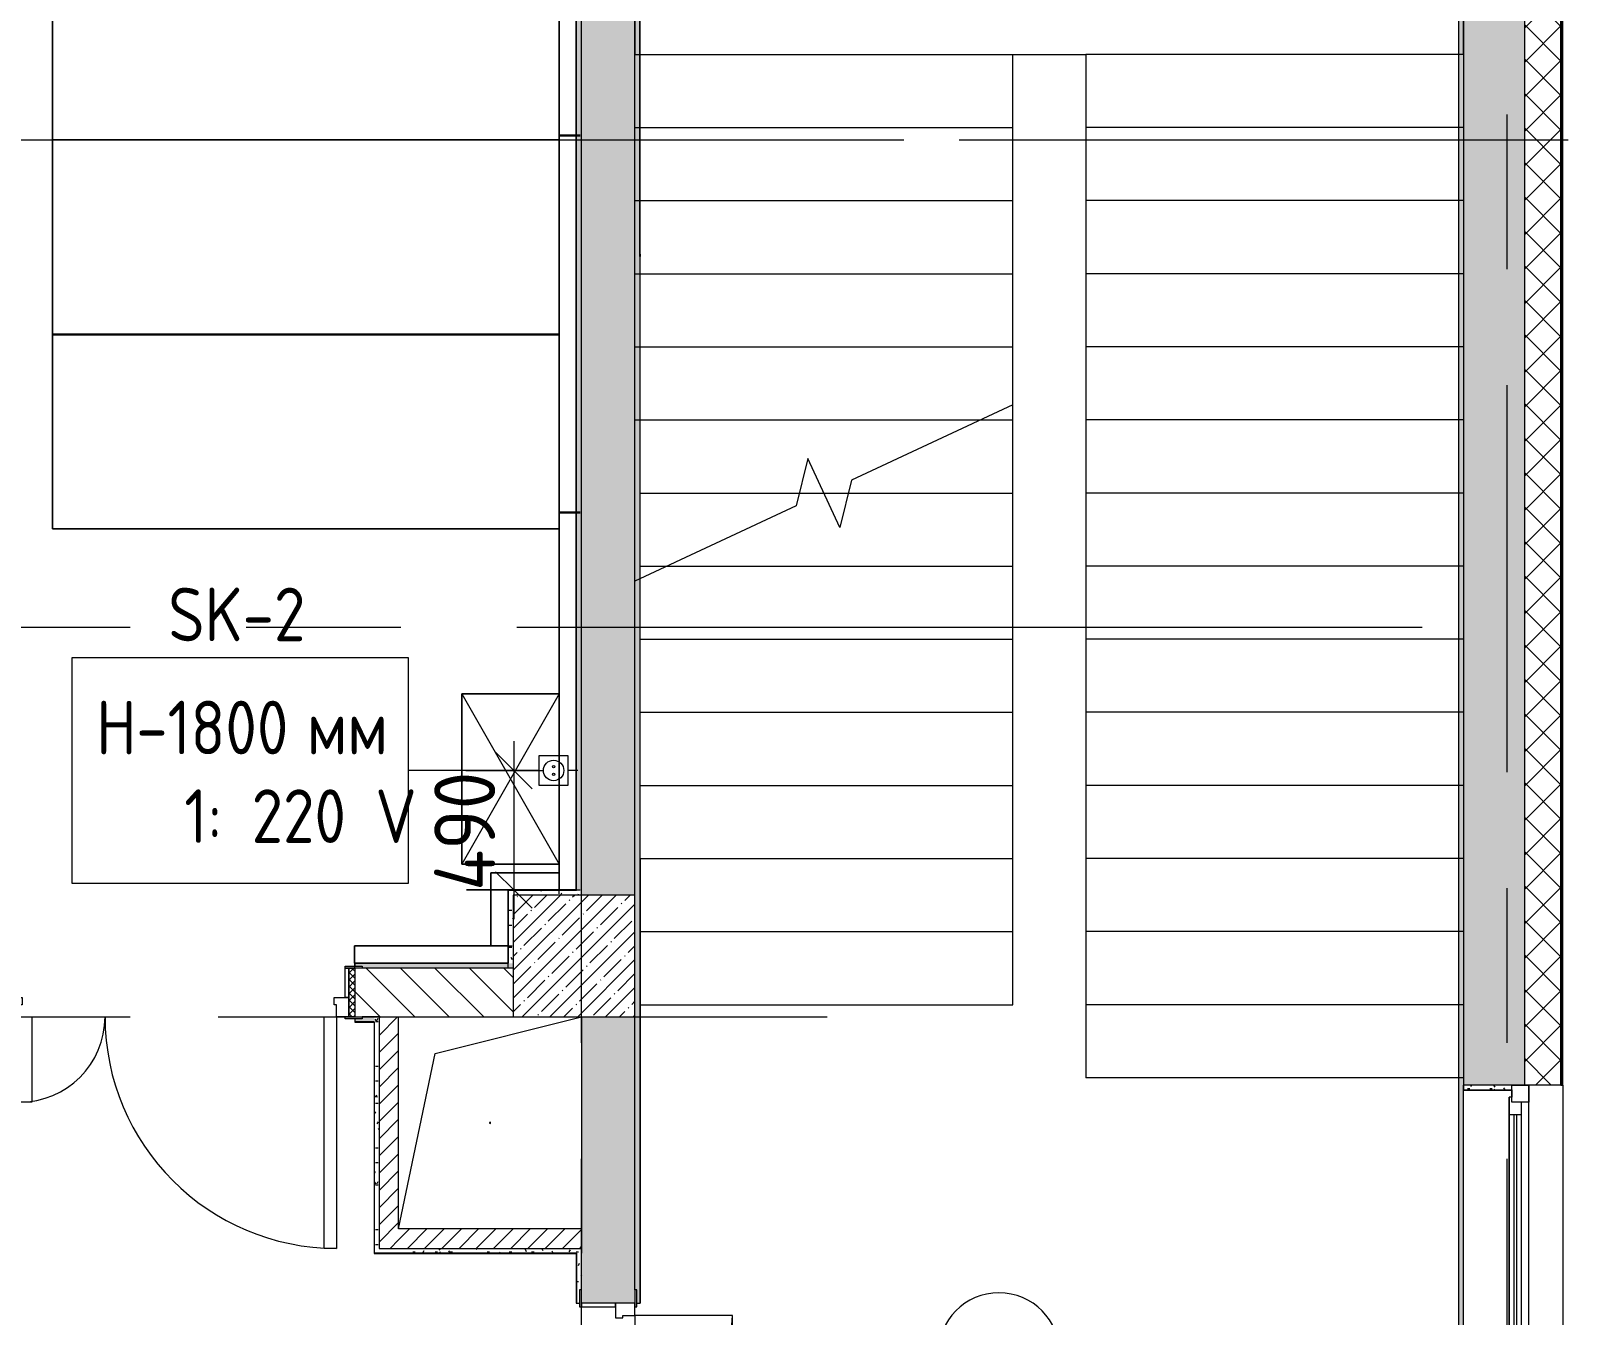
# Model space of a CAD drawing. Header units: millimetres. Extents: x 81609 to 272668, y -8553 to 29000.
# Drawn here: x 118950 to 125260, y 12175 to 17447 of the extents above; entities that cross this region are included whole.
import ezdxf

# ---------------------------------------------------------------- set-up
doc = ezdxf.new("R2010")
doc.units = ezdxf.units.MM
doc.linetypes.add('Осевая', pattern=[3175, 635, -476.25, 1587.5, -476.25])
for name, color, linetype, lineweight in [('A-ANNO-DIMS', 7, 'Continuous', 9), ('A-ANNO-DIMS-100', 7, 'Continuous', 9), ('A-AREA-IDEN', 7, 'Continuous', 9), ('A-DETL-GENF', 7, 'Continuous', 9), ('A-DOOR', 7, 'Continuous', 9), ('A-DOOR-1', 7, 'Continuous', 13), ('A-DOOR-FRAM', 7, 'Continuous', 13), ('A-DOOR-FRAM-1', 7, 'Continuous', 9), ('A-GENM', 7, 'Continuous', 9), ('A-GLAZ', 7, 'Continuous', 9), ('A-GLAZ-1', 7, 'Continuous', 13), ('A-WALL', 7, 'Continuous', 9), ('E-ELEC-FIXT-IDEN', 7, 'Continuous', 9), ('I-WALL', 7, 'Continuous', 9), ('S-COLS', 7, 'Continuous', 9), ('S-STRS-1', 7, 'Continuous', 9), ('S-STRS-MBND', 7, 'Continuous', 9), ('Оси', 7, 'Continuous', 9), ('Оси-2', 7, 'Осевая', 9), ('Электрические приборы', 7, 'Continuous', 9)]:
    doc.layers.add(name, color=color, linetype=linetype, lineweight=lineweight)
for name, color, linetype, lineweight, true_color in [('A-WALL-1', 7, 'Continuous', 9, 0x3c3c3c), ('A-WALL-FNSH-1', 7, 'Continuous', 9, 0x3c3c3c), ('I-FURN-1', 7, 'Continuous', 9, 0xf0f0f0), ('Оси розеток', 7, 'Continuous', 9, 0xff1e23)]:
    doc.layers.add(name, color=color, linetype=linetype, lineweight=lineweight, true_color=true_color)
doc.styles.add('GOST Common', font='GOST_Common.ttf', dxfattribs={"width": 0.9, "height": 220})
doc.styles.add('ISOCPEUR', font='isocpeur.ttf', dxfattribs={"width": 0.9, "height": 250})
doc.dimstyles.new('ISO-2_5_0_9К_БОЛЬШОЙ', dxfattribs={"dimscale": 304.8, "dimtxt": 248.995294, "dimasz": 0.492126, "dimexe": 0.393701, "dimexo": 0.984252, "dimgap": 0, "dimtad": 1, "dimdec": 0, "dimrnd": 10, "dimzin": 0, "dimdsep": 46, "dimtxsty": 'ISOCPEUR', "dimblk1": 'OBLIQUE', "dimblk2": 'OBLIQUE', "dimsah": 1, "dimcen": 0.09, "dimdle": 0.393701, "dimazin": 0, "dimtfac": 1, "dimtdec": 4, "dimtix": 1, "dimtmove": 0, "dimatfit": 3, "dimfxl": 1, "dimtvp": 1, "dimtolj": 1, "dimtzin": 0, "dimarcsym": 2})
pattern_1 = [(45, (0, 0), (-57.024626, 57.024626), []), (45, (57.025, 0), (-57.024626, 57.024626), [100.806, -20.161, 3.353, -16.808])]
pattern_2 = [(45, (0, 0), (-35.35534, 35.35534), [])]
pattern_3 = [(0, (0, 0), (121.92, 30.48), [10.058, -81.382, 10.058, -81.382, -487.68]), (0, (0, 0), (121.92, 30.48), [-182.88, 10.058, -172.822, 10.058, -81.382, -213.36]), (0, (0, 0), (121.92, 30.48), [-457.2, 10.058, -50.902, 10.058, -142.342]), (120, (45.72, 15.24), (-87.356454, 90.345817), [10.058, -81.382, 10.058, -81.382, -487.68]), (120, (45.72, 15.24), (-87.356454, 90.345817), [-182.88, 10.058, -172.822, 10.058, -81.382, -213.36]), (120, (45.72, 15.24), (-87.356454, 90.345817), [-457.2, 10.058, -50.902, 10.058, -142.342]), (240, (60.96, 76.2), (-34.563546, -120.825817), [10.058, -81.382, 10.058, -81.382, -487.68]), (240, (60.96, 76.2), (-34.563546, -120.825817), [-182.88, 10.058, -172.822, 10.058, -81.382, -213.36]), (240, (60.96, 76.2), (-34.563546, -120.825817), [-457.2, 10.058, -50.902, 10.058, -142.342])]

# ---------------------------------------------------------------- blocks, each defined once
blk = doc.blocks.new('110_Дверь_СКБ_2Ст - Д-1_л_Лестничная клетка EIS60 2-32142534-План размещения напольных электротехнических лючков и розеток 2 этажа в осях 23-33')
at = {"layer": 'A-DOOR'}
for centre, radius, start, end in [((662.5, 110), 900, 90, 180), ((-637.5, 110), 400, 360, 90)]:
    blk.add_arc(centre, radius, start, end, dxfattribs=at)
at = {"layer": 'A-DOOR-1'}
for p, q in [((662.5, 1010), (612.5, 1010)), ((612.5, 1010), (612.5, 110)), ((662.5, 110), (662.5, 1010)), ((-637.5, 510), (-637.5, 110)), ((-587.5, 510), (-637.5, 510)), ((-587.5, 110), (-587.5, 510)), ((-637.5, 110), (-587.5, 110)), ((612.5, 110), (662.5, 110))]:
    blk.add_line(p, q, dxfattribs=at)
at = {"layer": 'A-DOOR-FRAM'}
for p, q in [((-672.5, 118), (-742.5, 118)), ((-742.5, 118), (-742.5, 110)), ((-742.5, 110), (-672.5, 110)), ((-637.5, 110), (-687.5, 110)), ((-687.5, 110), (-687.5, 30)), ((-672.5, 110), (-672.5, 118)), ((-637.5, 60), (-637.5, 110)), ((662.5, 110), (662.5, 60)), ((712.5, 110), (662.5, 110)), ((767.5, 118), (697.5, 118)), ((697.5, 118), (697.5, 110)), ((697.5, 110), (767.5, 110)), ((712.5, 30), (712.5, 110)), ((767.5, 110), (767.5, 118)), ((-687.5, 30), (-627.5, 30)), ((-672.5, 30), (-687.5, 30)), ((-687.5, 30), (-687.5, -110)), ((-672.5, -110), (-672.5, 30)), ((-627.5, 60), (-637.5, 60)), ((-627.5, 30), (-627.5, 60)), ((662.5, 60), (652.5, 60)), ((652.5, 60), (652.5, 30)), ((652.5, 30), (712.5, 30)), ((712.5, 30), (697.5, 30)), ((697.5, 30), (697.5, -110)), ((712.5, -110), (712.5, 30)), ((-672.5, -110), (-742.5, -110)), ((-742.5, -110), (-742.5, -118)), ((-742.5, -118), (-672.5, -118)), ((-687.5, -110), (-672.5, -110)), ((-672.5, -118), (-672.5, -110)), ((697.5, -110), (712.5, -110)), ((767.5, -110), (697.5, -110)), ((697.5, -110), (697.5, -118)), ((697.5, -118), (767.5, -118)), ((767.5, -118), (767.5, -110))]:
    blk.add_line(p, q, dxfattribs=at)
blk = doc.blocks.new('120_Окно_СКБ_1Ст - 120_Окно_СКБ_1Ст 1200х2500_h_ с форточкой2-24160662-План размещения напольных электротехнических лючков и розеток 2 этажа в осях 23-33')
at = {"layer": 'A-GLAZ'}
for p, q in [((600, -57), (-600, -57)), ((-480, -107), (480, -107)), ((480, -117), (-480, -117)), ((-580, -127), (-550, -127)), ((550, -127), (580, -127))]:
    blk.add_line(p, q, dxfattribs=at)
at = {"layer": 'A-GLAZ-1'}
for p, q in [((-600, -127), (-600, -57)), ((-600, -57), (-530, -57)), ((-530, -57), (-530, -127)), ((530, -127), (530, -57)), ((530, -57), (600, -57)), ((600, -57), (600, -127)), ((530, -87), (-530, -87)), ((-530, -87), (-530, -127)), ((-480, -137), (-480, -87)), ((480, -137), (480, -87)), ((530, -127), (530, -87)), ((-530, -127), (-600, -127)), ((-530, -127), (-550, -127)), ((-550, -127), (-550, -137)), ((-550, -137), (550, -137)), ((550, -137), (-550, -137)), ((600, -127), (530, -127)), ((550, -127), (530, -127)), ((550, -137), (550, -127))]:
    blk.add_line(p, q, dxfattribs=at)
blk = doc.blocks.new('GM_Отверстие прямоугольное _в плите_ - Отверстие-23877052-План размещения напольных электротехнических лючков и розеток 2 этажа в осях 23-33')
at = {"layer": 'A-GENM'}
for p, q in [((-225, 285), (375, 435)), ((-375, -435), (-225, 285))]:
    blk.add_line(p, q, dxfattribs=at)
for start, end in [(360, 180), (180, 360)]:
    blk.add_arc((0, 0), 2.5, start, end, dxfattribs=at)
blk = doc.blocks.new('BSC_Колонна _Прямоугольная - 500х500-22291386-План размещения напольных электротехнических лючков и розеток 2 этажа в осях 23-33')
at = {"layer": 'S-COLS'}
h = blk.add_hatch(dxfattribs=at)
h.set_pattern_fill('FP_33', color=256, style=0, pattern_type=2)
h.set_pattern_definition([(45, (-121180, -13650), (-57.024626, 57.024626), []), (45, (-121122.975, -13650), (-57.024626, 57.024626), [100.806, -20.161, 3.353, -16.808])])
h.paths.add_polyline_path([(-250, -250), (250, -250), (250, 250), (-250, 250), (-250, -212.9)])
for p, q in [((250, 250), (-250, 250)), ((-250, 250), (-250, -250)), ((250, -250), (250, 250)), ((-250, -250), (250, -250))]:
    blk.add_line(p, q, dxfattribs=at)
blk = doc.blocks.new('Шкаф параметрический - 1_126-26329240-План размещения напольных электротехнических лючков и розеток 2 этажа в осях 23-33')
at = {"layer": 'I-FURN-1'}
for p, q in [((700, 0), (0, 0)), ((0, 0), (700, 0)), ((0, 0), (700, -400)), ((0, -400), (700, 0)), ((0, 0), (0, -400)), ((0, -400), (0, 0)), ((700, -400), (700, 0)), ((700, 0), (700, -400)), ((0, -400), (700, -400)), ((700, -400), (0, -400))]:
    blk.add_line(p, q, dxfattribs=at)
blk = doc.blocks.new('Блок Розеток и Выключателей - Блок Розеток и Выключателей_SK2-27372079-План размещения напольных электротехнических лючков и розеток 2 этажа в осях 23-33')
at = {"layer": 'A-DETL-GENF'}
for p, q in [((60, 160), (-60, 160)), ((-60, 160), (-60, 40)), ((60, 40), (60, 160)), ((-60, 40), (60, 40))]:
    blk.add_line(p, q, dxfattribs=at)
for centre, radius in [((0, 100), 42), ((-15.6, 100), 4.8), ((15.6, 100), 4.8)]:
    blk.add_circle(centre, radius, dxfattribs=at)
at = {"layer": 'Оси розеток'}
blk.add_line((0, 0), (0, 40), dxfattribs=at)
blk = doc.blocks.new('Мат в спортивном зале - Т9-31176880-План размещения напольных электротехнических лючков и розеток 2 этажа в осях 23-33')
at = {"layer": 'I-FURN-1'}
for p, q in [((251.3, 925.9), (251.3, 906.7)), ((881.3, 909.3), (251.3, 909.3)), ((251.3, 909.3), (251.3, 839.3)), ((251.3, 839.3), (251.3, 909.3)), ((251.3, 909.3), (881.3, 909.3)), ((881.3, 906.7), (881.3, 925.9)), ((881.3, 839.3), (881.3, 909.3)), ((881.3, 909.3), (881.3, 839.3)), ((251.3, 839.3), (881.3, 839.3)), ((321.3, 839.3), (251.3, 839.3)), ((881.3, 839.3), (321.3, 839.3))]:
    blk.add_line(p, q, dxfattribs=at)
blk = doc.blocks.new('Мат в спортивном зале - Т13-31176944-План размещения напольных электротехнических лючков и розеток 2 этажа в осях 23-33')
at = {"layer": 'I-FURN-1'}
for p, q in [((651.3, 925.9), (651.3, 906.7)), ((881.3, 909.3), (651.3, 909.3)), ((651.3, 909.3), (651.3, 839.3)), ((651.3, 839.3), (651.3, 909.3)), ((651.3, 909.3), (881.3, 909.3)), ((881.3, 906.7), (881.3, 925.9)), ((881.3, 839.3), (881.3, 909.3)), ((881.3, 909.3), (881.3, 839.3)), ((651.3, 839.3), (881.3, 839.3)), ((881.3, 839.3), (651.3, 839.3))]:
    blk.add_line(p, q, dxfattribs=at)
blk = doc.blocks.new('Мат в спортивном зале - Т12-31176922-План размещения напольных электротехнических лючков и розеток 2 этажа в осях 23-33')
at = {"layer": 'I-FURN-1'}
for p, q in [((601.3, 925.9), (601.3, 906.7)), ((881.3, 909.3), (601.3, 909.3)), ((601.3, 909.3), (601.3, 839.3)), ((601.3, 839.3), (601.3, 909.3)), ((601.3, 909.3), (811.3, 909.3)), ((811.3, 909.3), (881.3, 909.3)), ((881.3, 906.7), (881.3, 925.9)), ((881.3, 839.3), (881.3, 909.3)), ((881.3, 909.3), (881.3, 839.3)), ((601.3, 839.3), (881.3, 839.3)), ((881.3, 839.3), (601.3, 839.3))]:
    blk.add_line(p, q, dxfattribs=at)
blk = doc.blocks.new('Мат в спортивном зале - Т20-31224349-План размещения напольных электротехнических лючков и розеток 2 этажа в осях 23-33')
at = {"layer": 'I-FURN-1'}
for p, q in [((-668.7, 925.9), (-668.7, 906.7)), ((881.3, 909.3), (-668.7, 909.3)), ((-668.7, 909.3), (-668.7, 839.3)), ((-668.7, 839.3), (-668.7, 909.3)), ((-668.7, 909.3), (-666.1, 909.3)), ((-666.1, 909.3), (881.3, 909.3)), ((881.3, 906.7), (881.3, 925.9)), ((881.3, 839.3), (881.3, 909.3)), ((881.3, 909.3), (881.3, 839.3)), ((-668.7, 839.3), (881.3, 839.3)), ((-666.1, 839.3), (-668.7, 839.3)), ((-600.3, 839.3), (-666.1, 839.3)), ((76, 839.3), (-600.3, 839.3)), ((776, 839.3), (76, 839.3)), ((811.3, 839.3), (776, 839.3)), ((881.3, 839.3), (811.3, 839.3))]:
    blk.add_line(p, q, dxfattribs=at)
blk = doc.blocks.new('Мат в спортивном зале - Т20-V187-План размещения напольных электротехнических лючков и розеток 2 этажа в осях 23-33')
at = {"layer": 'I-FURN-1'}
for p, q in [((-668.7, 925.9), (-668.7, 906.7)), ((881.3, 909.3), (-668.7, 909.3)), ((-668.7, 909.3), (-668.7, 839.3)), ((-668.7, 839.3), (-668.7, 909.3)), ((-668.7, 909.3), (-666.1, 909.3)), ((-666.1, 909.3), (878.7, 909.3)), ((878.7, 909.3), (881.3, 909.3)), ((881.3, 906.7), (881.3, 925.9)), ((881.3, 839.3), (881.3, 909.3)), ((881.3, 909.3), (881.3, 839.3)), ((-668.7, 839.3), (881.3, 839.3)), ((-666.1, 839.3), (-668.7, 839.3)), ((147.1, 839.3), (-666.1, 839.3)), ((149.7, 839.3), (147.1, 839.3)), ((878.7, 839.3), (149.7, 839.3)), ((881.3, 839.3), (878.7, 839.3))]:
    blk.add_line(p, q, dxfattribs=at)
blk = doc.blocks.new('Мат в спортивном зале - Т20-V188-План размещения напольных электротехнических лючков и розеток 2 этажа в осях 23-33')
at = {"layer": 'I-FURN-1'}
for p, q in [((-668.7, 925.9), (-668.7, 906.7)), ((881.3, 909.3), (-668.7, 909.3)), ((-668.7, 909.3), (-668.7, 839.3)), ((-668.7, 839.3), (-668.7, 909.3)), ((-668.7, 909.3), (878.7, 909.3)), ((878.7, 909.3), (881.3, 909.3)), ((881.3, 906.7), (881.3, 925.9)), ((881.3, 839.3), (881.3, 909.3)), ((881.3, 909.3), (881.3, 839.3)), ((-668.7, 839.3), (881.3, 839.3)), ((-611.9, 839.3), (-668.7, 839.3)), ((878.7, 839.3), (-611.9, 839.3)), ((881.3, 839.3), (878.7, 839.3))]:
    blk.add_line(p, q, dxfattribs=at)
blk = doc.blocks.new('110_Дверь_СКБ_2Ст - Д-6_п__ ДОО_Дв_1450x2100h_Дверь из раздевальной в коридор-32371698-План размещения напольных электротехнических лючков и розеток 2 этажа в осях 23-33')
at = {"layer": 'A-DOOR'}
h = blk.add_hatch(dxfattribs=at)
h.set_pattern_fill('FP_43', color=256, style=0, pattern_type=2)
h.set_pattern_definition([(225, (1576.41, -164.685), (-14.14214, 14.14214), []), (135, (1576.41, -164.685), (14.14214, 14.14214), [])])
h.paths.add_polyline_path([(737.5, -100), (737.5, 100), (712.5, 100), (712.5, -100)])
at = {"layer": 'A-DOOR-FRAM-1'}
h = blk.add_hatch(dxfattribs=at)
h.set_pattern_fill('FP_44', color=256, style=0, pattern_type=2)
h.set_pattern_definition([(315, (-546.384, -164.685), (-14.1421, -14.1421), []), (225, (-546.384, -164.685), (-14.1421, 14.1421), [])])
h.paths.add_polyline_path([(-687.5, -100), (-687.5, 100), (-712.5, 100), (-712.5, -100)])
at = {"layer": 'A-DOOR'}
for centre, radius, start, end in [((-637.5, -100), 350, 270, 0), ((662.5, -100), 950, 180, 270)]:
    blk.add_arc(centre, radius, start, end, dxfattribs=at)
at = {"layer": 'A-DOOR-1'}
for p, q in [((-637.5, -100), (-587.5, -100)), ((-637.5, -450), (-637.5, -100)), ((-587.5, -100), (-587.5, -450)), ((612.5, -100), (662.5, -100)), ((612.5, -1050), (612.5, -100)), ((662.5, -100), (662.5, -1050)), ((-587.5, -450), (-637.5, -450)), ((662.5, -1050), (612.5, -1050))]:
    blk.add_line(p, q, dxfattribs=at)
at = {"layer": 'A-DOOR-FRAM'}
for p, q in [((-742.5, 108), (-672.5, 108)), ((-742.5, 100), (-742.5, 108)), ((-672.5, 100), (-742.5, 100)), ((-712.5, 100), (-687.5, 100)), ((-712.5, -100), (-712.5, 100)), ((-687.5, 100), (-687.5, -100)), ((-687.5, 100), (-672.5, 100)), ((-687.5, -20), (-687.5, 100)), ((-672.5, 108), (-672.5, 100)), ((-672.5, 100), (-672.5, -20)), ((697.5, 100), (697.5, 108)), ((697.5, 108), (767.5, 108)), ((697.5, -20), (697.5, 100)), ((697.5, 100), (712.5, 100)), ((767.5, 100), (697.5, 100)), ((712.5, -100), (712.5, 100)), ((712.5, 100), (737.5, 100)), ((712.5, 100), (712.5, -20)), ((737.5, 100), (737.5, -100)), ((767.5, 108), (767.5, 100)), ((-687.5, -20), (-627.5, -20)), ((-687.5, -100), (-687.5, -20)), ((-672.5, -20), (-687.5, -20)), ((-637.5, -50), (-637.5, -100)), ((-627.5, -50), (-637.5, -50)), ((-627.5, -20), (-627.5, -50)), ((652.5, -20), (712.5, -20)), ((652.5, -50), (652.5, -20)), ((662.5, -50), (652.5, -50)), ((662.5, -100), (662.5, -50)), ((712.5, -20), (697.5, -20)), ((712.5, -20), (712.5, -100)), ((-742.5, -100), (-672.5, -100)), ((-742.5, -108), (-742.5, -100)), ((-672.5, -108), (-742.5, -108)), ((-687.5, -100), (-712.5, -100)), ((-637.5, -100), (-687.5, -100)), ((-672.5, -100), (-672.5, -108)), ((712.5, -100), (662.5, -100)), ((697.5, -108), (697.5, -100)), ((697.5, -100), (767.5, -100)), ((767.5, -108), (697.5, -108)), ((737.5, -100), (712.5, -100)), ((767.5, -100), (767.5, -108))]:
    blk.add_line(p, q, dxfattribs=at)
blk = doc.blocks.new('Марка_Помещения - Номер-25198446-План размещения напольных электротехнических лючков и розеток 2 этажа в осях 23-33')
at = {"layer": 'A-AREA-IDEN'}
for start, end in [(360, 180), (180, 360)]:
    blk.add_arc((0, 0), 2.5, start, end, dxfattribs=at)
blk = doc.blocks.new('DIMBLOCK40-План размещения напольных электротехнических лючков и розеток 2 этажа в осях 23-33')
at = {"layer": 'A-ANNO-DIMS-100'}
for p, q in [((120932.7, 14531.3), (120932.7, 13801)), ((120736, 14411.3), (121052.7, 14411.3)), ((120932.7, 14411.3), (120736, 14411.3)), ((120738.7, 13921), (121052.7, 13921)), ((120932.7, 13921), (120738.7, 13921))]:
    blk.add_line(p, q, dxfattribs=at)
at = {"layer": 'A-ANNO-DIMS-100', "lineweight": 20}
for p, q in [((120932.7, 14411.3), (120857.7, 14486.3)), ((120932.7, 14411.3), (121007.7, 14336.3)), ((120932.7, 13921), (120857.7, 13996)), ((120932.7, 13921), (121007.7, 13846))]:
    blk.add_line(p, q, dxfattribs=at)
at = {"layer": 'A-ANNO-DIMS-100', "color": 0, "insert": (120606.1, 13917.2), "char_height": 250, "width": 597.589, "attachment_point": 1, "rotation": 90, "line_spacing_factor": 1.149209, "style": 'ISOCPEUR'}
blk.add_mtext('490', dxfattribs=at)
blk = doc.blocks.new('_Oblique')
at = {"color": 0, "linetype": 'ByBlock', "lineweight": -2}
blk.add_line((-0.5, -0.5), (0.5, 0.5), dxfattribs=at)

msp = doc.modelspace()

# ---------------------------------------------------------------- hatches: boundary and pattern name
at = {"layer": 'A-WALL'}
h = msp.add_hatch(dxfattribs=at)
h.set_pattern_fill('FP_1', color=256, style=0, pattern_type=2)
h.set_pattern_definition([(45, (0, 0), (-70.71068, 70.71068), []), (135, (0, 0), (-70.71068, -70.71068), [])])
h.paths.add_polyline_path([(125230, -250), (125230, 7700), (125080, 7698.9), (125080, -250)])
h.paths.add_polyline_path([(125080, 10000), (125230, 10000), (125230, 11920), (125080, 11920), (125080, 10307.2)])
h.paths.add_polyline_path([(125230, 13120), (125230, 21400), (125080, 21400), (125080, 13120)])
at = {"layer": 'I-WALL'}
h = msp.add_hatch(dxfattribs=at)
h.set_pattern_fill('FP_2', color=256, style=0, pattern_type=2)
h.set_pattern_definition(pattern_1)
h.paths.add_polyline_path([(125080, 10600), (125080, 11920), (124830, 11920), (124830, 10600)])
h.paths.add_polyline_path([(125080, 13120), (125080, 21400), (124830, 21400), (124830, 13120)])
h = msp.add_hatch(dxfattribs=at)
h.set_pattern_fill('FP_41', color=256, style=0, pattern_type=2)
h.set_pattern_definition(pattern_3)
h.paths.add_polyline_path([(121450, 10600), (121450, 10825), (121438, 10825), (121438, 10770), (121430, 10770), (121430, 10600)])
h.paths.add_polyline_path([(121450, 12225), (121450, 18830), (121430, 18830), (121430.3, 12280), (121438, 12280), (121438, 12225)])
h = msp.add_hatch(dxfattribs=at)
h.set_pattern_fill('FP_41', color=256, style=0, pattern_type=2)
h.set_pattern_definition(pattern_3)
h.paths.add_polyline_path([(124830, 10620), (124830, 18830), (124810, 18830), (124810, 10620)])
h = msp.add_hatch(dxfattribs=at)
h.set_pattern_fill('FP_41', color=256, style=0, pattern_type=2)
h.set_pattern_definition(pattern_3)
h.paths.add_polyline_path([(121190, 13920), (121210, 13920), (121210, 18600), (121190, 18600), (121190, 14480.5)])
h = msp.add_hatch(dxfattribs=at)
h.set_pattern_fill('FP_2', color=256, style=0, pattern_type=2)
h.set_pattern_definition(pattern_1)
h.paths.add_polyline_path([(121420.6, 10600), (121430, 10600), (121430, 10825), (121210, 10825), (121210, 10600)])
h.paths.add_polyline_path([(121210, 12225), (121430, 12225), (121430, 13400), (121210, 13400), (121210, 12280)])
h.paths.add_polyline_path([(121210, 13900), (121430, 13900), (121430, 18600), (121210, 18600), (121210, 13920)])
h = msp.add_hatch(dxfattribs=at)
h.set_pattern_fill('FP_41', color=256, style=0, pattern_type=2)
h.set_pattern_definition(pattern_3)
h.paths.add_polyline_path([(120930, 13620), (120930, 13920), (120910, 13920), (120910, 13620)])
h = msp.add_hatch(dxfattribs=at)
h.set_pattern_fill('FP_41', color=256, style=0, pattern_type=2)
h.set_pattern_definition(pattern_3)
h.paths.add_polyline_path([(120930, 13900), (121210, 13900), (121210, 13920), (120930, 13920)])
h = msp.add_hatch(dxfattribs=at)
h.set_pattern_fill('FP_4', color=256, style=0, pattern_type=2)
h.set_pattern_definition([(135, (0, 0), (-70.71068, -70.71068), [])])
h.paths.add_polyline_path([(120460, 13400), (120930, 13400), (120930, 13600), (120280, 13600), (120280, 13400), (120380, 13400)])
h.paths.add_polyline_path([(118184.5, 13400), (118830, 13400), (118830, 13600), (116100.4, 13600), (116100.4, 13400), (116890.1, 13400)])
h = msp.add_hatch(dxfattribs=at)
h.set_pattern_fill('FP_41', color=256, style=0, pattern_type=2)
h.set_pattern_definition(pattern_3)
h.paths.add_polyline_path([(120930, 13600), (120930, 13620), (120280, 13620), (120280, 13608), (120310, 13608), (120310, 13600), (120773.4, 13600)])
h.paths.add_polyline_path([(118800, 13600), (118800, 13608), (118830, 13608), (118830, 13620), (117300.4, 13620), (117300.4, 13600), (118184.5, 13600)])
h = msp.add_hatch(dxfattribs=at)
h.set_pattern_fill('FP_41', color=256, style=0, pattern_type=2)
h.set_pattern_definition(pattern_3)
h.paths.add_polyline_path([(120359, 13380), (120360, 13380), (120360, 13400), (120310, 13400), (120310, 13392), (120280, 13392), (120280, 13380), (120310, 13380)])
h.paths.add_polyline_path([(118184.5, 13380), (118830, 13380), (118830, 13392), (118800, 13392), (118800, 13400), (115599.5, 13400), (115599.5, 13380), (116890.1, 13380)])
h = msp.add_hatch(dxfattribs=at)
h.set_pattern_fill('FP_41', color=256, style=0, pattern_type=2)
h.set_pattern_definition(pattern_3)
h.paths.add_polyline_path([(120360, 12430), (120380, 12430), (120380, 13400), (120360, 13400), (120360, 13380)])
h = msp.add_hatch(dxfattribs=at)
h.set_pattern_fill('FP_5', color=256, style=0, pattern_type=2)
h.set_pattern_definition(pattern_2)
h.paths.add_polyline_path([(120460, 12450), (120460, 13400), (120380, 13400), (120380, 12450)])
h = msp.add_hatch(dxfattribs=at)
h.set_pattern_fill('FP_41', color=256, style=0, pattern_type=2)
h.set_pattern_definition(pattern_3)
h.paths.add_polyline_path([(125028, 13100), (125028, 13120), (124830, 13120), (124830, 13100)])
h = msp.add_hatch(dxfattribs=at)
h.set_pattern_fill('FP_5', color=256, style=0, pattern_type=2)
h.set_pattern_definition(pattern_2)
h.paths.add_polyline_path([(120460, 12450), (121210, 12450), (121210, 12530), (120460, 12530)])
h = msp.add_hatch(dxfattribs=at)
h.set_pattern_fill('FP_41', color=256, style=0, pattern_type=2)
h.set_pattern_definition(pattern_3)
h.paths.add_polyline_path([(121190, 12430), (121210, 12430), (121210, 12450), (120380, 12450), (120380, 12430), (121189, 12430)])
h = msp.add_hatch(dxfattribs=at)
h.set_pattern_fill('FP_41', color=256, style=0, pattern_type=2)
h.set_pattern_definition(pattern_3)
h.paths.add_polyline_path([(121210, 10600), (121210, 10770), (121202, 10770), (121202, 10825), (121190, 10825), (121190, 10600)])
h.paths.add_polyline_path([(121190, 12225), (121202, 12225), (121202, 12280), (121210, 12280), (121210, 12430), (121190, 12430), (121190, 12393.8)])

# ---------------------------------------------------------------- linework, layer by layer
at = {"layer": 'A-WALL'}
for p, q in [((125230, 13120), (125230, 21550)), ((125233, 13120), (125233, 21553)), ((125080, 21400), (125080, 13120)), ((121450, 16530.4), (121450, 18830)), ((124830, 18850), (124830, 13100)), ((121190, 13920), (121190, 18580)), ((121210, 13900), (121210, 18600)), ((121430, 13900), (121430, 18600)), ((120910, 13920), (120910, 13620)), ((120910, 13920), (121190, 13920)), ((120280, 13620), (120910, 13620)), ((120930, 13600), (120310, 13600)), ((120360, 13380), (120280, 13380)), ((120380, 13400), (120310, 13400)), ((120360, 13380), (120360, 12430)), ((121430, 12280), (121430, 13400)), ((125238, 13120), (125238, 11920)), ((121210, 12280), (121210, 12430))]:
    msp.add_line(p, q, dxfattribs=at)
at = {"layer": 'A-WALL-1'}
for p, q in [((124810, 18830), (124810, 10620)), ((121450, 16520.3), (121450, 16530.4)), ((120280, 13620), (120280, 13608)), ((120280, 13392), (120280, 13380)), ((120380, 13400), (120930, 13400)), ((120380, 13400), (120380, 12450)), ((120460, 12530), (120460, 13400)), ((121210, 13400), (121210, 12430)), ((124830, 10600), (124830, 13120)), ((125230, 13120), (124830, 13120)), ((124830, 13100), (125028, 13100)), ((125028, 13100), (125028, 13120)), ((121210, 12530), (120460, 12530)), ((120380, 12450), (121210, 12450)), ((121189, 12430), (121190, 12430)), ((121190, 12430), (121190, 12225)), ((121190, 12225), (121202, 12225)), ((121438, 12225), (121450, 12225))]:
    msp.add_line(p, q, dxfattribs=at)
at = {"layer": 'A-WALL-FNSH-1'}
for p, q in [((125238, 13120), (125238, 21558)), ((121451, 16530.4), (121451, 18829)), ((124809, 18829), (124809, 10621)), ((121189, 18579), (121189, 13921)), ((121450, 16530.4), (121451, 16530.4)), ((121451, 16520.3), (121450, 16520.3)), ((121450, 16520.3), (121450, 12225)), ((121451, 14048.4), (121451, 16520.3)), ((121451, 14050), (121450, 14050)), ((121450, 14048.4), (121451, 14048.4)), ((121189, 13921), (120909, 13921)), ((120909, 13921), (120909, 13621)), ((120909, 13621), (120280, 13621)), ((120280, 13621), (120280, 13620)), ((120280, 13380), (120280, 13379)), ((120280, 13379), (120359, 13379)), ((120359, 13379), (120359, 12429)), ((124830, 13099), (125028, 13099)), ((125028, 13099), (125028, 13100)), ((125230, 13120), (125238, 13120)), ((120359, 12429), (121189, 12429)), ((121189, 12430), (120360, 12430)), ((121189, 12429), (121189, 12225)), ((121189, 12225), (121190, 12225)), ((121450, 12225), (121451, 12225))]:
    msp.add_line(p, q, dxfattribs=at)
at = {"layer": 'E-ELEC-FIXT-IDEN'}
msp.add_line((121036, 14411.3), (120498.7, 14411.3), dxfattribs=at)
at = {"layer": 'E-ELEC-FIXT-IDEN', "flags": 128}
msp.add_lwpolyline([(119119.7, 14875.3), (120498.7, 14875.3), (120498.7, 13947.3), (119119.7, 13947.3)], close=True, dxfattribs=at)
at = {"layer": 'I-FURN-1'}
for p, q in [((119039, 17800), (119039, 17000)), ((119039, 17000), (119039, 17800)), ((121119, 17018.4), (121119, 17800)), ((121119, 17800), (121119, 17018.4)), ((119039, 17000), (121119, 17000)), ((121119, 17000), (119039, 17000)), ((119039, 17000), (119039, 16200)), ((121119, 17000), (119039, 17000)), ((119039, 17000), (121119, 17000)), ((119039, 16202.6), (119039, 17000)), ((121119, 17015.8), (121119, 17018.4)), ((121119, 17018.4), (121119, 17015.8)), ((121119, 17000), (121119, 17015.8)), ((121119, 17015.8), (121119, 17000)), ((121119, 16200), (121119, 17000)), ((121119, 17000), (121119, 16202.6)), ((119039, 16200), (119039, 16202.6)), ((119039, 16202.6), (119039, 15402.6)), ((121119, 16202.6), (119039, 16202.6)), ((119039, 16202.6), (121119, 16202.6)), ((119039, 16200), (119039, 16202.6)), ((119039, 16200), (121119, 16200)), ((121119, 16200), (119039, 16200)), ((119039, 15402.6), (119039, 16200)), ((121119, 16202.6), (121119, 16200)), ((121119, 15471), (121119, 16202.6)), ((121119, 16202.6), (121119, 16200)), ((121119, 16200), (121119, 15471)), ((121119, 15468.4), (121119, 15471)), ((121119, 15471), (121119, 15468.4)), ((121119, 15402.6), (121119, 15468.4)), ((121119, 15468.4), (121119, 15402.6)), ((119039, 15402.6), (121119, 15402.6)), ((121119, 15402.6), (119039, 15402.6))]:
    msp.add_line(p, q, dxfattribs=at)
at = {"layer": 'I-WALL'}
for p, q in [((121451, 16530.4), (121451, 16520.3)), ((121451, 14048.4), (121451, 12225)), ((121451, 13430.5), (121450, 13430.5)), ((121451, 13430), (121450, 13430)), ((124809, 13400.9), (124810, 13400.9))]:
    msp.add_line(p, q, dxfattribs=at)
at = {"layer": 'S-STRS-1'}
for p, q in [((121450, 17350), (122980, 17350)), ((121450, 17350), (122980, 17350)), ((122980, 17350), (123280, 17350)), ((122980, 17050), (122980, 17350)), ((124810, 17350), (123280, 17350)), ((123280, 17350), (123280, 17050)), ((124810, 17350), (123280, 17350)), ((121450, 17050), (122980, 17050)), ((121450, 17050), (122980, 17050)), ((122980, 16750), (122980, 17050)), ((123280, 17050), (123280, 16750)), ((124810, 17050), (123280, 17050)), ((124810, 17050), (123280, 17050)), ((121450, 16750), (122980, 16750)), ((121450, 16750), (122980, 16750)), ((122980, 16450), (122980, 16750)), ((123280, 16750), (123280, 16450)), ((124810, 16750), (123280, 16750)), ((124810, 16750), (123280, 16750)), ((121450, 16450), (122980, 16450)), ((121450, 16450), (122980, 16450)), ((122980, 16150), (122980, 16450)), ((123280, 16450), (123280, 16150)), ((124810, 16450), (123280, 16450)), ((124810, 16450), (123280, 16450)), ((121450, 16150), (122980, 16150)), ((121450, 16150), (122980, 16150)), ((122980, 15911.4), (122980, 16150)), ((123280, 16150), (123280, 15850)), ((124810, 16150), (123280, 16150)), ((124810, 16150), (123280, 16150)), ((122980, 15850), (122980, 15911.4)), ((121450, 15850), (122848.4, 15850)), ((121450, 15850), (122848.4, 15850)), ((122848.4, 15850), (122980, 15850)), ((122848.4, 15850), (122980, 15850)), ((122980, 15550), (122980, 15850)), ((123280, 15850), (123280, 15550)), ((124810, 15850), (123280, 15850)), ((124810, 15850), (123280, 15850)), ((121450, 15550), (122104.6, 15550)), ((121450, 15550), (122104.6, 15550)), ((122104.6, 15550), (122205, 15550)), ((122104.6, 15550), (122205, 15550)), ((122205, 15550), (122305.4, 15550)), ((122205, 15550), (122305.4, 15550)), ((122305.4, 15550), (122980, 15550)), ((122305.4, 15550), (122980, 15550)), ((122980, 15250), (122980, 15550)), ((123280, 15550), (123280, 15250)), ((124810, 15550), (123280, 15550)), ((124810, 15550), (123280, 15550)), ((121450, 15250), (121561.6, 15250)), ((121450, 15250), (121561.6, 15250)), ((121561.6, 15250), (122980, 15250)), ((121561.6, 15250), (122980, 15250)), ((122980, 14950), (122980, 15250)), ((123280, 15250), (123280, 14950)), ((124810, 15250), (123280, 15250)), ((124810, 15250), (123280, 15250)), ((121450, 14950), (122980, 14950)), ((121450, 14950), (122980, 14950)), ((122980, 14650), (122980, 14950)), ((123280, 14950), (123280, 14650)), ((124810, 14950), (123280, 14950)), ((124810, 14950), (123280, 14950)), ((121450, 14650), (122980, 14650)), ((121450, 14650), (122980, 14650)), ((122980, 14350), (122980, 14650)), ((123280, 14650), (123280, 14350)), ((124810, 14650), (123280, 14650)), ((124810, 14650), (123280, 14650)), ((121450, 14350), (122980, 14350)), ((121450, 14350), (122980, 14350)), ((122980, 14050), (122980, 14350)), ((123280, 14350), (123280, 14050)), ((124810, 14350), (123280, 14350)), ((124810, 14350), (123280, 14350)), ((121450, 14050), (122980, 14050)), ((121450, 14050), (122980, 14050)), ((122980, 13750), (122980, 14050)), ((123280, 14050), (123280, 13750)), ((124810, 14050), (123280, 14050)), ((124810, 14050), (123280, 14050)), ((121450, 13750), (122980, 13750)), ((121450, 13750), (122980, 13750)), ((122980, 13450), (122980, 13750)), ((123280, 13750), (123280, 13450)), ((124810, 13750), (123280, 13750)), ((124810, 13750), (123280, 13750)), ((121450, 13450), (122980, 13450)), ((121450, 13450), (122980, 13450)), ((124810, 13450), (123280, 13450))]:
    msp.add_line(p, q, dxfattribs=at)
at = {"layer": 'S-STRS-MBND'}
for p, q in [((121430, 18850), (121430, 17350)), ((124830, 17350), (124830, 18850)), ((121430, 17350), (122980, 17350)), ((121430, 15850), (121430, 17350)), ((121430, 17350), (122980, 17350)), ((122980, 17350), (123280, 17350)), ((122980, 15911.4), (122980, 17350)), ((124830, 17350), (123280, 17350)), ((123280, 17350), (123280, 13150)), ((124830, 17350), (123280, 17350)), ((124830, 17350), (124830, 13150)), ((121430, 17050), (122980, 17050)), ((121430, 17050), (122980, 17050)), ((124830, 17050), (123280, 17050)), ((124830, 17050), (123280, 17050)), ((121430, 16750), (122980, 16750)), ((121430, 16750), (122980, 16750)), ((124830, 16750), (123280, 16750)), ((124830, 16750), (123280, 16750)), ((121430, 16450), (122980, 16450)), ((121430, 16450), (122980, 16450)), ((124830, 16450), (123280, 16450)), ((124830, 16450), (123280, 16450)), ((121430, 16150), (122980, 16150)), ((121430, 16150), (122980, 16150)), ((124830, 16150), (123280, 16150)), ((124830, 16150), (123280, 16150)), ((122980, 15911.4), (122318.3, 15602.8)), ((121430, 15850), (122848.4, 15850)), ((121430, 15850), (122848.4, 15850)), ((124830, 15850), (123280, 15850)), ((124830, 15850), (123280, 15850)), ((122139, 15691.6), (122091.7, 15497.2)), ((122271, 15408.4), (122139, 15691.6)), ((122318.3, 15602.8), (122271, 15408.4)), ((121450, 15550), (122104.6, 15550)), ((121450, 15550), (122104.6, 15550)), ((122205, 15550), (122305.4, 15550)), ((122205, 15550), (122305.4, 15550)), ((124830, 15550), (123280, 15550)), ((124830, 15550), (123280, 15550)), ((122091.7, 15497.2), (121430, 15188.6)), ((121450, 15250), (121561.6, 15250)), ((121450, 15250), (121561.6, 15250)), ((124830, 15250), (123280, 15250)), ((124830, 15250), (123280, 15250)), ((124830, 14950), (123280, 14950)), ((124830, 14950), (123280, 14950)), ((124830, 14650), (123280, 14650)), ((124830, 14650), (123280, 14650)), ((124830, 14350), (123280, 14350)), ((124830, 14350), (123280, 14350)), ((124830, 14050), (123280, 14050)), ((124830, 14050), (123280, 14050)), ((124830, 13750), (123280, 13750)), ((124830, 13750), (123280, 13750)), ((124830, 13450), (123280, 13450)), ((124830, 13450), (123280, 13450)), ((124830, 13150), (123280, 13150))]:
    msp.add_line(p, q, dxfattribs=at)
at = {"layer": 'Оси'}
for p, q in [((122760, 17000), (125260, 17000)), ((122160, 15000), (124660, 15000)), ((119719, 13400), (122219, 13400))]:
    msp.add_line(p, q, dxfattribs=at)
at = {"layer": 'Оси-2'}
for p, q in [((121210, 593.7), (121210, 19415.1)), ((125010, 593.7), (125010, 19415.1)), ((84909.3, 17000), (122760, 17000)), ((84909.3, 15000), (122160, 15000)), ((84909.3, 13400), (119719, 13400))]:
    msp.add_line(p, q, dxfattribs=at)

# ---------------------------------------------------------------- block references
at = {"layer": 'A-AREA-IDEN', "xscale": 99.99999999999993, "yscale": 99.99999999999993, "zscale": 99.99999999999993}
msp.add_blockref('Марка_Помещения - Номер-25198446-План размещения напольных электротехнических лючков и розеток 2 этажа в осях 23-33', (122923.6, 12017.3), dxfattribs=at)
at = {"layer": 'A-DOOR'}
msp.add_blockref('110_Дверь_СКБ_2Ст - Д-6_п__ ДОО_Дв_1450x2100h_Дверь из раздевальной в коридор-32371698-План размещения напольных электротехнических лючков и розеток 2 этажа в осях 23-33', (119542.5, 13500), dxfattribs=at)
at = {"layer": 'A-DOOR', "rotation": 269.9999999999999}
msp.add_blockref('110_Дверь_СКБ_2Ст - Д-1_л_Лестничная клетка EIS60 2-32142534-План размещения напольных электротехнических лючков и розеток 2 этажа в осях 23-33', (121320, 11537.5), dxfattribs=at)
at = {"layer": 'A-GENM'}
msp.add_blockref('GM_Отверстие прямоугольное _в плите_ - Отверстие-23877052-План размещения напольных электротехнических лючков и розеток 2 этажа в осях 23-33', (120835, 12965), dxfattribs=at)
at = {"layer": 'A-GLAZ', "rotation": 269.9999999999999}
msp.add_blockref('120_Окно_СКБ_1Ст - 120_Окно_СКБ_1Ст 1200х2500_h_ с форточкой2-24160662-План размещения напольных электротехнических лючков и розеток 2 этажа в осях 23-33', (125155, 12520), dxfattribs=at)
at = {"layer": 'I-FURN-1'}
for name, p, rotation in [('Мат в спортивном зале - Т20-V188-План размещения напольных электротехнических лючков и розеток 2 этажа в осях 23-33', (120279.7, 17897.1), 270.0000000000001), ('Мат в спортивном зале - Т20-V187-План размещения напольных электротехнических лючков и розеток 2 этажа в осях 23-33', (120279.7, 16349.7), 270.0000000000001), ('Мат в спортивном зале - Т20-31224349-План размещения напольных электротехнических лючков и розеток 2 этажа в осях 23-33', (120279.7, 14802.3), 270.0000000000001), ('Шкаф параметрический - 1_126-26329240-План размещения напольных электротехнических лючков и розеток 2 этажа в осях 23-33', (121119, 14726.3), 270.0000000000006), ('Мат в спортивном зале - Т12-31176922-План размещения напольных электротехнических лючков и розеток 2 этажа в осях 23-33', (121720.3, 14830.3), 180), ('Мат в спортивном зале - Т13-31176944-План размещения напольных электротехнических лючков и розеток 2 этажа в осях 23-33', (119999.7, 14572.3), 270.0000000000001), ('Мат в спортивном зале - Т9-31176880-План размещения напольных электротехнических лючков и розеток 2 этажа в осях 23-33', (121160.3, 14530.3), 180)]:
    msp.add_blockref(name, p, dxfattribs=dict(at, rotation=rotation))
at = {"layer": 'S-COLS'}
msp.add_blockref('BSC_Колонна _Прямоугольная - 500х500-22291386-План размещения напольных электротехнических лючков и розеток 2 этажа в осях 23-33', (121180, 13650), dxfattribs=at)
at = {"layer": 'Электрические приборы', "rotation": 90.0000000000001}
msp.add_blockref('Блок Розеток и Выключателей - Блок Розеток и Выключателей_SK2-27372079-План размещения напольных электротехнических лючков и розеток 2 этажа в осях 23-33', (121196, 14411.3), dxfattribs=at)

# ---------------------------------------------------------------- texts
at = {"layer": 'E-ELEC-FIXT-IDEN', "char_height": 220, "attachment_point": 1, "style": 'GOST Common'}
for s, insert, width in [('SK-2', (119514.5, 15161.7), 707.088), ('H-1800 ', (119219.7, 14697.7), 1046.202), ('мм', (120082.9, 14697.7), 375.19), ('   1: 220 V', (119219.7, 14333.9), 1291.519)]:
    msp.add_mtext(s, dxfattribs=dict(at, insert=insert, width=width))

# ---------------------------------------------------------------- dimensions: what is measured, and where the dimension line sits
at = {"layer": 'A-ANNO-DIMS'}
dim = msp.add_linear_dim(base=(120932.7, 13921), p1=(121036, 14411.3), p2=(121038.7, 13921), angle=90, dimstyle='ISO-2_5_0_9К_БОЛЬШОЙ', override={"dimpost": '<>', "dimfxl": 490.342814}, dxfattribs=at)
dim.commit()
dim.dimension.update_dxf_attribs({"geometry": 'DIMBLOCK40-План размещения напольных электротехнических лючков и розеток 2 этажа в осях 23-33', "text_midpoint": (120807.7, 14166.2)})

doc.saveas('drawing.dxf')
